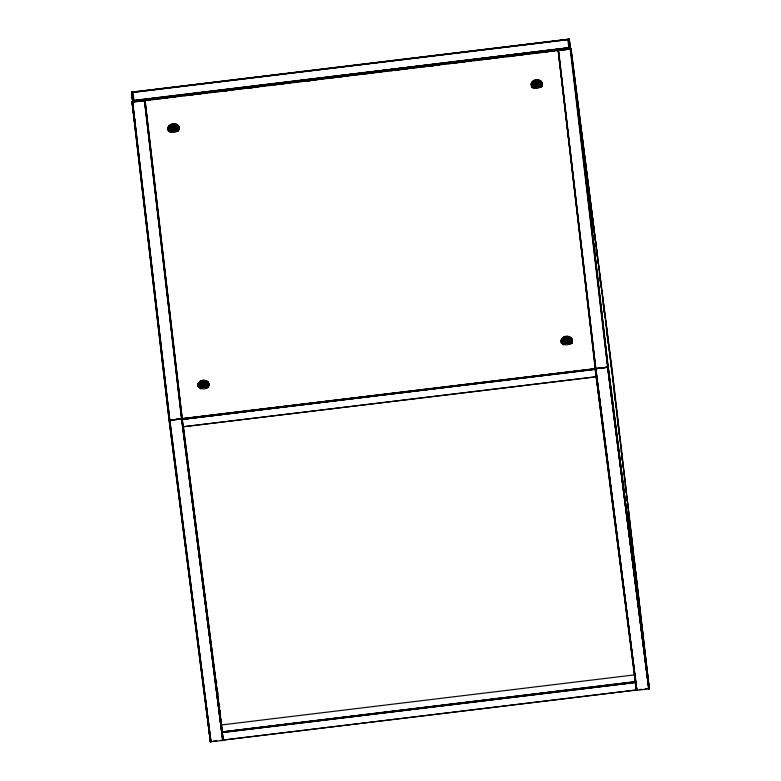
<?xml version="1.0" encoding="UTF-8"?>
<svg xmlns="http://www.w3.org/2000/svg" width="781" height="781" viewBox="0 0 781 781"><rect width="100%" height="100%" fill="white"/><g stroke="black" fill="none" stroke-linecap="round" stroke-linejoin="round"><path stroke-width="1.17" d="M199.145 387.688L198.794 382.602C201.557 377.867 211.778 380.835 208.263 386.546C205.501 391.281 195.289 388.313 198.794 382.602L199.38 387.191M570.335 48.197L571.126 48.881L558.151 50.287L571.155 48.93L570.335 48.197L132.594 101.257L131.979 102.165L571.155 48.93L565.18 49.662M223.346 739.89L222.751 740.525L210.46 741.686L207.678 719.428M636.339 689.828L636.954 690.316L648.777 688.891L649.402 687.983L645.213 688.862M168.374 130.7C165.338 123.486 178.8 120.87 179.093 128.094C178.468 133.981 167.144 133.805 168.218 127.391L168.393 131.042L168.247 129.402M134.166 101.833L133.424 101.921L132.526 100.573L131.599 92.597L132.907 92.129M169.155 131.608L168.852 126.102L169.594 131.843M567.972 39.392L569.329 39.528L569.866 48.812M542.365 85.188L542.151 83.411C542.463 89.454 531.256 90.323 531.158 84.065C532.173 77.68 543.674 78.686 542.444 85.705L541.731 82.122L542.297 85.09M561.1 340.555C561.764 335.029 571.985 334.639 572.102 340.584C571.438 346.11 561.207 346.5 561.1 340.555L561.393 342.849M541.897 86.437L541.331 81.536C543.117 86.388 540.979 85.217 540.813 81.019L541.545 86.759M571.585 343.562L571.262 338.036C573.049 342.888 570.921 341.707 570.745 337.519L571.487 343.259M131.696 92.168L132.819 102.106L131.628 92.285L569.232 39.245L578.877 111.185M198.335 387.532L198.032 384.564C197.818 387.444 198.403 385.785 199.145 386.995M558.073 50.13L558.62 49.613L558.073 50.13L595.268 368.837L608.311 367.216L649.011 688.364L649.402 687.983L648.777 688.891L607.598 367.392L569.017 39.079L131.794 92.08L132.838 102.252M132.594 101.257L131.999 102.096L143.997 100.671L140.355 101.149M605.919 367.509L608.321 367.216L595.815 368.359L595.21 369.364L182.364 419.397L595.151 368.944L182.285 418.85L145.1 100.202M595.727 368.368L595.151 368.808L636.525 689.808M558.249 49.818L595.581 368.837L636.749 690.258M178 131.472L173.978 130.691L170.238 132.419L169.36 125.526M540.188 80.58L541.077 87.472L537.045 86.691L533.306 88.409L532.427 81.517M206.35 380.728L207.238 387.61L203.909 387.191L200.18 388.909L199.292 382.026M570.13 337.08L571.009 343.962L566.986 343.181L563.247 344.909L562.369 338.017M168.852 126.102C169.897 130.339 168.198 131.764 168.471 126.727L169.213 130.495M210.46 741.686L169.194 420.471L182.266 418.87L181.524 418.567L169.126 420.451L210.314 741.472M169.789 419.993L169.126 420.451L132.096 101.647L133.131 110.219M558.298 50.189L595.864 368.817L636.7 689.848M182.168 418.909L144.973 100.202L144.309 99.831L181.582 419.026L222.751 740.525L181.68 419.016L144.524 99.851M182.041 418.948L223.2 740.232M220.359 740.359L222.907 740.027M181.524 418.567L169.126 420.451L181.914 418.596M607.54 366.933L608.311 367.216L182.256 418.587M607.94 366.963L595.268 368.837M131.599 92.597L569.329 39.528M131.589 92.422L569.29 39.372M132.526 100.573L570.257 47.524L132.633 100.944M132.565 100.759L570.267 47.709M132.741 101.139L570.189 48.119M145.081 100.066L557.937 50.062M133.219 101.735L134.137 101.628M137.768 101.179L140.189 100.886M144.973 100.202L161.999 98.25M164.42 97.947L168.052 97.508M170.473 97.215L181.377 95.897M183.799 95.604L187.43 95.165M189.851 94.872L193.483 94.433M195.904 94.14L206.809 92.812M209.23 92.519L245.566 88.116M247.987 87.823L264.944 85.764M267.366 85.471L270.997 85.031M273.418 84.738L284.323 83.421M286.744 83.128L290.376 82.688M292.797 82.395L303.702 81.068M306.123 80.775L323.08 78.725M325.501 78.432L342.459 76.372M344.88 76.079L348.511 75.64M350.933 75.347L367.89 73.287M370.311 72.994L373.943 72.555M376.364 72.262L387.269 70.944M389.69 70.651L426.026 66.239M428.447 65.946L445.404 63.896M447.825 63.603L451.457 63.163M453.878 62.87L464.783 61.543M467.204 61.25L470.836 60.811M473.257 60.518L484.161 59.2M486.583 58.907L503.54 56.847M505.961 56.554L528.971 53.762M531.392 53.469L548.35 51.419M550.771 51.126L554.412 50.687M556.833 50.384L559.255 50.091M562.886 49.652L565.307 49.359M146.272 100.358L149.913 99.919M152.334 99.626L155.966 99.187M159.597 98.748L162.018 98.455M165.65 98.016L168.071 97.723M171.713 97.283L175.344 96.844M178.976 96.395L181.397 96.102M185.029 95.663L187.45 95.37M191.091 94.931L193.512 94.638M198.354 94.052L200.776 93.759M204.407 93.32L206.828 93.027M210.47 92.578L214.101 92.138M217.733 91.699L220.154 91.406M223.786 90.967L227.417 90.528M229.848 90.235L233.48 89.795M237.112 89.356L239.533 89.063M243.164 88.614L245.585 88.321M249.227 87.882L252.859 87.443M255.28 87.15L258.911 86.711M262.543 86.271L264.964 85.978M268.605 85.539L271.027 85.246M274.658 84.797L278.29 84.358M281.921 83.918L284.343 83.626M287.984 83.186L290.405 82.893M294.037 82.454L297.668 82.015M301.3 81.575L303.721 81.283M307.363 80.833L310.994 80.394M313.415 80.101L317.047 79.662M320.679 79.223L323.1 78.93M326.741 78.49L330.373 78.051M332.794 77.758L336.426 77.319M340.057 76.87L342.478 76.577M346.12 76.138L348.541 75.845M352.172 75.406L355.804 74.966M359.436 74.527L361.857 74.234M365.498 73.795L367.919 73.502M371.551 73.063L373.972 72.76M378.814 72.174L381.235 71.881M384.877 71.442L387.298 71.149M390.93 70.71L394.561 70.27M398.193 69.831L400.614 69.538M404.255 69.099L407.887 68.65M410.308 68.357L413.94 67.918M416.361 67.625L419.993 67.186M423.634 66.746L426.055 66.453M429.687 66.014L433.318 65.575M435.739 65.282L439.371 64.833M443.012 64.393L445.434 64.101M449.065 63.661L451.486 63.368M455.118 62.929L458.75 62.49M462.391 62.05L464.812 61.758M468.444 61.318L470.865 61.016M474.497 60.576L478.128 60.137M481.77 59.698L484.191 59.405M487.822 58.965L491.454 58.526M493.875 58.233L497.507 57.794M501.148 57.355L503.569 57.052M507.201 56.613L510.833 56.173M513.254 55.881L516.885 55.441M520.517 55.002L522.948 54.709M526.579 54.27L529.001 53.977M532.632 53.538L536.264 53.088M539.896 52.649L542.326 52.356M545.958 51.917L548.379 51.624M552.011 51.185L554.432 50.892M147.511 100.417L149.932 100.124M225.026 91.016L227.447 90.723M250.457 87.931L252.878 87.638M308.593 80.892L311.014 80.599M327.971 78.539L330.392 78.246M411.538 68.416L413.969 68.113M430.917 66.063L433.348 65.77M508.431 56.671L510.862 56.369M182.276 418.684L595.112 368.642M176.301 419.582L178.703 419.29M182.324 419.075L595.181 369.13M182.354 419.329L595.2 369.296M596.157 376.715L183.301 426.748L596.167 376.842M222.39 731.817L635.217 681.686L634.426 674.891L221.579 724.934L222.487 732.627L222.38 731.719M635.334 682.594L635.217 681.686L222.409 732.012L635.265 682.077L635.334 682.594L222.478 732.558M222.439 732.207L635.295 682.272M222.458 732.402L635.314 682.448M213.32 741.208L216.845 740.778M636.29 690.082L223.434 740.037L636.281 689.945L595.093 368.447L595.21 369.364M639.346 689.574L641.699 689.291M132.272 101.823L143.968 100.681M636.896 689.867L595.864 368.817M132.233 101.452L169.467 420.481L210.929 741.95L169.848 420.451L132.653 101.706M145.139 100.573L144.368 100.29L145.041 100.31M572.014 343.347L570.745 337.519L571.497 341.6M542.463 86.515L542.034 84.758L542.258 86.554M542.053 84.738L541.331 81.536L541.682 84.748M571.995 341.238L571.262 338.036L571.614 341.248M571.721 341.912L572.063 343.572M541.731 82.122L542.385 85.373M572.122 341.375L571.663 338.612L572.102 340.78M571.663 338.612L572.043 340.594M541.916 84.68L541.331 81.536L541.789 84.68M571.858 341.17L571.262 338.036L571.731 341.18M541.555 85.1L540.813 81.019L541.565 85.363M169.067 130.046L168.471 126.727L168.686 129.919M198.999 386.546L198.413 383.227L198.345 386.907M542.473 86.086L542.16 84.084L542.365 85.705M572.239 341.209L571.946 339.247L572.2 340.994M168.94 129.929L168.471 126.727L168.813 129.89M198.882 386.429L198.413 383.227L198.618 386.41M133.004 91.933L134.059 100.983M210.977 741.491L169.848 420.451M567.865 39.714L567.816 39.226L568.919 48.715M591.754 339.403L591.715 339.237M579.102 113.538L579.648 117.218M579.873 119.581L580.429 123.261M580.644 125.624L581.201 129.304M581.425 131.667L581.972 135.338M582.196 137.7L582.743 141.381M582.968 143.743L585.838 165.533M586.062 167.905L596.049 245.254M596.274 247.645L596.83 251.297M597.055 253.688L597.602 257.33M597.826 259.722L598.373 263.373M598.597 265.765L599.144 269.416M599.378 271.808L601.468 287.525M601.692 289.927L602.239 293.568M602.473 295.97L605.334 317.73M605.646 320.142L626.43 493.436M571.262 53.079L571.731 56.71M572.043 59.122L572.502 62.753M572.815 65.165L573.274 68.787M573.586 71.208L574.055 74.83M574.357 77.251L574.826 80.873M575.138 83.294L575.597 86.916M575.968 90.508L576.378 92.959M576.739 96.551L577.149 99.002M577.51 102.594L577.92 105.044M578.291 108.637L578.692 111.087M579.063 114.68L579.473 117.121M579.834 120.723L580.137 124.335M580.605 126.766L581.015 129.207M581.386 132.809L581.786 135.25M582.255 138.872L582.567 141.293M583.026 144.915L583.495 148.546M583.807 150.958L584.266 154.579M584.578 157.001L584.852 160.954L584.588 158.68M585.35 163.044L585.662 165.455M586.121 169.086L586.59 172.708M586.902 175.129L587.175 178.956L586.892 176.633M587.673 181.163L587.947 184.96L587.654 182.617M588.444 187.206L588.718 190.964L588.425 188.602M589.225 193.249L589.684 196.871M589.997 199.292L590.456 202.914M590.768 205.335L591.237 208.957M591.539 211.378L592.008 215M592.32 217.421L592.779 221.043M593.15 224.655L593.56 227.086M593.921 230.698L594.331 233.129M594.702 236.741L595.102 239.171M595.473 242.784L595.874 245.205M596.245 248.827L596.635 252.448L596.235 249.549M597.016 254.87L597.426 257.291M597.797 260.913L598.197 263.334M598.568 266.956L598.968 269.377M599.339 272.999L599.749 276.62M600.208 279.042L600.521 282.654M600.989 285.085L601.292 287.506M601.76 291.128L602.073 293.539M602.532 297.17L602.854 300.783L602.473 298.381M603.303 303.213L603.635 306.826M604.084 309.247L604.416 312.869M604.855 315.29L605.168 317.711M605.626 321.333L605.968 324.955M606.407 327.376L606.749 330.998M607.179 333.419L607.53 337.041M607.95 339.462L608.301 343.084M608.721 345.505L609.082 349.127M609.502 351.548L609.863 355.17M610.332 358.801L610.635 361.212M611.103 364.844L611.416 367.255M569.232 39.245L570.647 50.619M572.073 60.996L572.356 63.281M574.367 78.891L574.66 81.214M575.128 84.846L575.441 87.238M578.272 109.467L578.575 111.859M579.043 115.461L579.375 117.99M579.834 121.582L580.146 123.974M589.186 194.576L589.499 196.968M591.578 213.35L591.891 215.761M592.349 219.373L592.691 221.911M594.663 237.414L594.995 239.933M595.434 243.428L595.766 245.947M599.369 274.209L599.671 276.62M600.14 280.252L600.452 282.663M603.244 304.424L603.586 307.148M604.084 310.838L604.357 313.161M606.388 328.869L606.681 331.222M607.159 334.883L607.462 337.265M607.93 340.887L608.243 343.289M608.731 347.643L609.043 350.064M568.88 39.05L569.505 43.873M569.808 46.284L570.12 48.695M568.724 39.05L569.339 43.863M568.773 46.704L569.085 49.115M649.275 688.491L608.243 367.255L571.057 48.676L612.284 373.709M649.148 688.696L608.057 367.314L570.921 48.461L612.128 369.667L649.323 688.373M570.55 48.217L607.803 367.363L648.982 688.822M607.706 367.382L648.777 688.891L607.803 367.363M595.669 368.837L636.847 690.297M539.486 80.218L540.364 87.111M538.705 79.965L539.593 86.847M537.884 79.799L538.763 86.691M537.025 79.75L537.914 86.632M569.427 336.718L570.306 343.611M536.166 79.799L537.045 86.691M568.646 336.455L569.534 343.347M535.307 79.955L536.196 86.847M567.826 336.299L568.705 343.191M534.487 80.209L535.375 87.101M566.967 336.24L567.846 343.132M533.726 80.56L534.604 87.452M566.098 336.289L566.986 343.181M533.033 81.009L533.911 87.892M565.249 336.455L566.127 343.337M531.929 82.093L532.662 87.843M564.429 336.709L565.307 343.601M531.539 82.727L532.134 87.316M531.285 83.382L531.724 86.828M531.158 84.065L531.597 87.501M563.667 337.06L564.546 343.952M562.964 337.499L563.853 344.392M561.861 338.593L562.603 344.333M561.48 339.218L562.066 343.816M561.227 339.881L561.666 343.328M561.109 341.238L561.402 343.533M178.937 126.756L179.23 129.05M178.664 126.122L179.103 129.568M178.253 125.546L178.849 130.134M177.736 125.028L178.478 130.769M177.121 124.589L177.853 130.329M176.418 124.228L177.297 131.12M175.637 123.964L176.526 130.857M208.878 383.246L209.171 385.541M208.595 382.622L208.888 384.916M208.195 382.036L208.781 386.634M174.817 123.808L175.696 130.7M207.678 381.519L208.41 387.269M207.063 381.079L207.941 387.972M173.958 123.749L174.837 130.642M173.089 123.798L173.978 130.691M205.579 380.464L206.457 387.356M172.24 123.964L173.118 130.847M204.749 380.308L205.637 387.191M171.42 124.218L172.308 131.11M203.9 380.249L204.778 387.142M170.658 124.569L171.537 131.462M203.031 380.298L203.909 387.191M169.965 125.009L170.844 131.901M202.181 380.454L203.06 387.347M201.361 380.718L202.24 387.601M200.59 381.069L201.478 387.952M199.897 381.509L200.785 388.401M183.457 427.344L221.57 724.807M223.307 740.017L182.246 418.489L182.364 419.397M132.077 91.973L132.389 94.384M133.004 99.187L133.307 101.589M131.921 92.012L132.379 95.624M132.848 99.246L133.16 101.657M133.707 112.249L134.01 114.67M134.478 118.292L134.791 120.713M132.692 105.074L133.082 108.793M133.619 112.327L134.02 116.037M134.4 118.37L134.791 122.08M135.25 125.702L135.562 128.113M133.492 112.513L133.902 116.252M134.264 118.556L134.674 122.285M135.191 125.8L135.455 128.328M135.962 131.843L136.226 134.361M132.009 101.891L135.533 129.9M135.874 132.057L136.304 135.933M136.646 138.1L137.075 141.957M137.573 145.334L137.846 147.99M138.354 151.368L138.618 154.013M169.389 420.481L210.636 741.843M219.461 706.385L219.276 704.647M181.778 418.997L222.751 740.525M219.481 706.561L219.344 705.438M219.354 705.331L219.49 706.414L219.315 705.048M626.782 495.798L633.498 553.944M633.85 556.316L646.775 667.706M647.127 670.069L648.328 681.012M648.679 683.385L649.216 688.598M612.655 376.091L613.134 380.972M613.505 383.354L613.837 387.025M614.208 389.407L614.686 394.288M615.057 396.66L615.389 400.331M615.76 402.713L616.238 407.594M616.609 409.976L617.791 420.91M618.162 423.292L618.64 428.173M619.011 430.546L619.353 434.216M619.714 436.599L620.28 441.441M620.563 443.862L620.905 447.533M621.266 449.915L621.832 454.757M622.115 457.178L622.457 460.849M622.828 463.221L623.16 466.892M623.668 470.484L624.009 474.155M624.38 476.537L624.712 480.208L624.341 477.816M625.23 483.8L625.561 487.471M625.932 489.853L626.274 493.524M626.782 497.106L627.114 500.777M627.485 503.159L627.963 508.04M628.334 510.423L628.676 514.093M629.037 516.475L629.515 521.357M629.886 523.739L630.228 527.409L629.847 525.017M630.589 529.782L631.068 534.663M631.438 537.045L631.78 540.716M632.288 544.308L632.63 547.979M632.991 550.361L633.332 554.032M633.84 557.624L634.182 561.295M634.553 563.667L635.031 568.548M635.392 570.931L635.734 574.601M636.105 576.983L636.583 581.865M636.954 584.247L637.286 587.917L636.915 585.525M637.657 590.299L638.136 595.181M638.507 597.553L638.838 601.224M639.209 603.606L639.688 608.487M640.059 610.869L640.391 614.54M640.762 616.922L641.24 621.803M641.611 624.185L641.953 627.856M642.314 630.238L642.792 635.109L642.421 632.727M643.163 637.491L643.505 641.162L643.124 638.78M643.876 643.544L644.354 648.425M644.715 650.807L645.057 654.478M645.565 658.071L645.907 661.741M646.277 664.123L646.609 667.784M647.117 671.377L647.459 675.048M647.83 677.43L648.162 681.1M648.669 684.693L649.07 688.764M611.913 371.317L612.197 373.738M612.753 378.58L612.939 381.03M613.466 384.633L613.749 387.054M614.315 391.896L614.501 394.337M615.018 397.949L615.301 400.37M615.867 405.212L616.053 407.653M616.57 411.255L616.902 414.916M617.42 418.518L617.605 420.969M618.122 424.571L618.552 428.203M618.972 431.834L619.157 434.275M619.675 437.887L619.958 440.299M620.524 445.141L620.807 447.562M621.237 451.193L621.52 453.615M622.076 458.457L622.359 460.878M622.789 464.51L623.072 466.931M623.638 471.773L623.921 474.184M625.19 485.079L625.474 487.5M626.743 498.395L627.026 500.816M627.592 505.658L627.778 508.099M628.295 511.701L628.578 514.123M629.144 518.965L629.33 521.415M630.697 532.281L630.882 534.721M631.399 538.334L631.683 540.755M632.249 545.587L632.434 548.037M632.961 551.64L633.245 554.061M633.801 558.903L634.084 561.324M634.514 564.956L634.836 568.607M635.363 572.219L635.646 574.64M636.066 578.262L636.388 581.923M637.618 591.578L637.95 595.229M638.467 598.842L638.751 601.263M639.317 606.105L639.502 608.545M640.02 612.148L640.303 614.569M640.869 619.411L641.055 621.861M641.572 625.464L641.855 627.885M644.686 652.086L644.96 654.507M645.526 659.349L645.711 661.79M646.238 665.402L646.522 667.823M647.088 672.666L647.361 675.087M647.791 678.709L648.074 681.13M648.64 685.972L648.884 688.871M570.745 48.305L607.979 367.334M636.613 689.838L595.405 368.847L558.181 49.906M558.513 49.642L595.766 368.827M216.464 680.319L216.718 682.799M217.792 691.946L218.075 694.338M219.285 704.521L219.549 707.01M219.998 710.573L220.252 713.053M219.939 710.7L220.174 713.18M223.161 739.91L181.963 418.967L144.719 99.939M144.622 99.88L181.875 418.987M210.226 736.659L210.509 739.08M207.912 718.481L208.195 720.902M208.615 724.534L208.898 726.945M209.328 730.577L209.747 734.208M210.03 736.629L210.548 740.281M206.33 706.317L206.614 708.738M207.043 712.37L207.404 714.82M207.746 718.413L208.166 722.044M208.449 724.465L208.957 728.136M209.162 730.518L210.548 741.774M204.749 694.075L205.071 696.545M205.452 700.118L205.842 702.646M206.155 706.17L206.633 709.861M207.395 715.952L206.867 712.223L207.385 717.007M207.619 718.325L210.382 741.579M204.007 687.963L204.28 690.384M204.71 694.016L204.983 696.437M205.413 700.069L205.833 703.701M206.125 706.112L206.535 709.744M132.487 101.276L169.75 420.461M132.399 101.315L169.653 420.471M131.989 102.028L169.155 420.461M198.755 386.38L198.413 383.227L199.096 386.732L198.794 382.602M198.159 383.891L198.403 386.673M168.218 127.391L168.471 130.173M571.155 48.93L570.384 48.656L571.155 48.93M133.18 107.358L132.868 104.947L133.082 107.417"/></g></svg>
